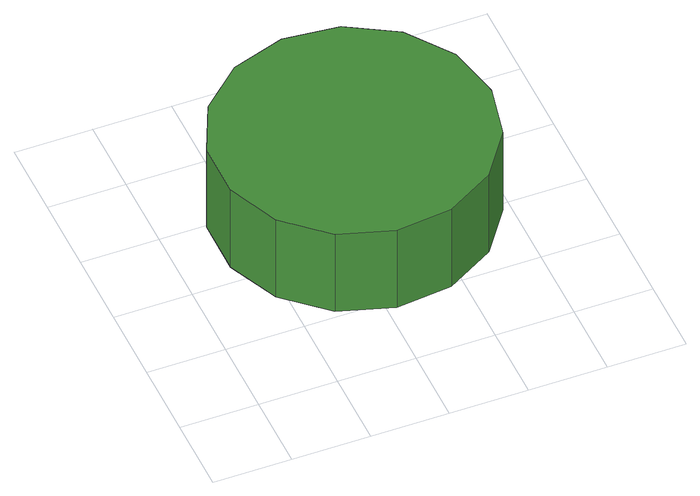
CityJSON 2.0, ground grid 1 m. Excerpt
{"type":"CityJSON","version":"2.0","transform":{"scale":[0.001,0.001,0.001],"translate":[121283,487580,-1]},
"CityObjects":{
"tree1":{"type":"SolitaryVegetationObject","attributes":{"function":"something"},"geometry":[{"type":"MultiSurface","lod":"1","boundaries":[[[0,1,2,3,4,5,6,7,8,9,10,11,12,13,14]],[[15,16,17,18,19,20,21,22,23,24,25,26,27,28,29]],[[0,29,28,1]],[[1,28,27,2]],[[2,27,26,3]],[[3,26,25,4]],[[4,25,24,5]],[[5,24,23,6]],[[6,23,22,7]],[[7,22,21,8]],[[8,21,20,9]],[[9,20,19,10]],[[10,19,18,11]],[[11,18,17,12]],[[12,17,16,13]],[[13,16,15,14]],[[14,15,29,0]]]}]}
},
"vertices":[
[4049,2612,1881],[3898,3324,1881],[3470,3912,1881],[2840,4276,1881],[2116,4352,1881],[1424,4127,1881],[884,3640,1881],[588,2976,1881],[588,2248,1881],[884,1583,1881],[1424,1096,1881],[2116,872,1881],[2840,948,1881],[3470,1311,1881],[3898,1900,1881],[3898,1900,623],[3470,1311,623],[2840,948,623],[2116,872,623],[1424,1096,623],[884,1583,623],[588,2248,623],[588,2976,623],[884,3640,623],[1424,4127,623],[2116,4352,623],[2840,4276,623],[3470,3912,623],[3898,3324,623],[4049,2612,623]
]}
